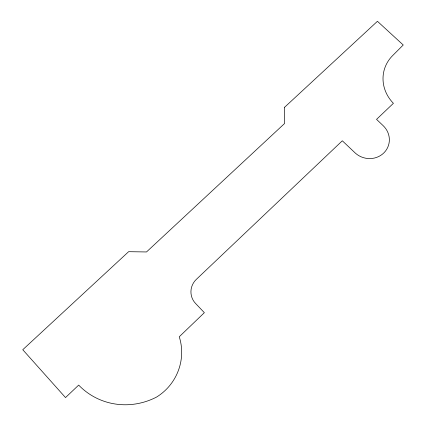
<?xml version="1.0" encoding="UTF-8"?>
<svg xmlns="http://www.w3.org/2000/svg" width="426" height="426" viewBox="0 0 426 426"><rect width="100%" height="100%" fill="white"/><g stroke="black" fill="none" stroke-linecap="round" stroke-linejoin="round"><path stroke-width="0.64" d="M284.664 107.203L284.547 123.535L146.496 251.958L128.636 251.686L22.764 349.719L65.513 397.58L78.677 385.099A68.554 66.168 -52.7 0 0 156.544 397.075A51.2 49.4 -56.6 0 0 179.25 336.774L204.352 312.679L195.55 303.44A17.131 16.918 -38.8 0 1 196.301 279.403L342.318 140.782L355.497 153.254A20.421 19.303 16.9 0 0 384.018 152.742A20.421 19.303 16.9 0 0 382.974 125.489L376.541 119.371L393.406 103.316A37.642 34.788 17.5 0 1 392.57 55.673L403.236 44.991L377.431 21.3L284.664 107.203"/></g></svg>
